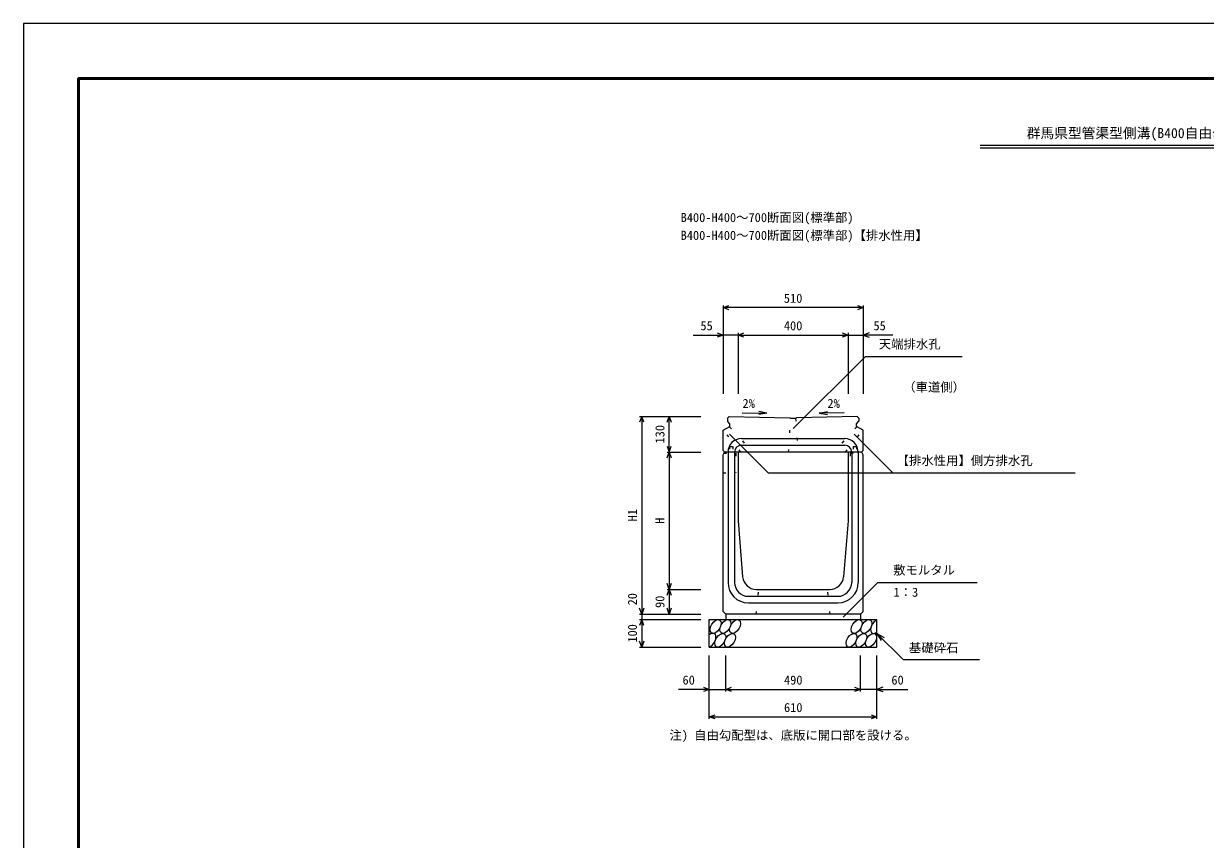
# Model space of a CAD drawing. Units: millimetres, scale not verified. Extents: x -12600 to 12600, y -5940 to 5940.
# Drawn here: x -12600 to -8300, y -2970 to 0 of the extents above; entities that cross this region are included whole.
import ezdxf
from ezdxf.enums import TextEntityAlignment as Align

# ---------------------------------------------------------------- set-up
doc = ezdxf.new("R2010")
doc.units = ezdxf.units.MM
doc.header["$LTSCALE"] = 40
doc.linetypes.add('DOTTED', pattern=[1.75, 0.25, -1.5])
for name, color, linetype, lineweight in [('0-0_DIM', 7, 'Continuous', 25), ('0-1_Defpoints', 5, 'Continuous', 25), ('0-2_HATCH', 6, 'Continuous', 25), ('0-5_OUTLINE', 3, 'Continuous', 25), ('0-6_OUTLINE2', 4, 'DOTTED', 25), ('0-7_TXT', 7, 'Continuous', 25), ('0-8_WAKU', 3, 'Continuous', 25)]:
    doc.layers.add(name, color=color, linetype=linetype, lineweight=lineweight)
doc.styles.add('ＭＳ ゴシック', font='')
doc.styles.get('ＭＳ ゴシック').set_extended_font_data('MS Gothic')

msp = doc.modelspace()

# ---------------------------------------------------------------- linework, layer by layer
at = {"layer": '0-0_DIM'}
for p, q in [((-10055, -1026.3), (-10055, -1347.94)), ((-9545, -1026.3), (-9545, -1347.94)), ((-9545, -1033.8), (-10055, -1033.8)), ((-10163.38, -1133.8), (-10055, -1133.8)), ((-10000, -1133.8), (-10055, -1133.8)), ((-10000, -1126.3), (-10000, -1347.94)), ((-10000, -1133.8), (-9600, -1133.8)), ((-9600, -1126.3), (-9600, -1347.94)), ((-9600, -1133.8), (-9545, -1133.8)), ((-9436.62, -1133.8), (-9545, -1133.8)), ((-9800, -1474.55), (-9537.1, -1211.65)), ((-9537.1, -1211.65), (-9184.36, -1211.65)), ((-10358.5, -1429.94), (-10136, -1429.94)), ((-10351, -1429.94), (-10351, -2149.94)), ((-10251, -1559.94), (-10251, -1429.94)), ((-10031.73, -1494.47), (-9890.49, -1635.71)), ((-9577.88, -1494.47), (-9436.64, -1635.71)), ((-10258.5, -1559.94), (-10136, -1559.94)), ((-10251, -1559.94), (-10251, -2059.94)), ((-9890.49, -1635.71), (-8773.78, -1635.71)), ((-10258.5, -2059.94), (-10136, -2059.94)), ((-10251, -2059.94), (-10251, -2149.94)), ((-9617.89, -2160.75), (-9491.66, -2034.52)), ((-9491.66, -2034.52), (-9130.19, -2034.52)), ((-10358.5, -2149.94), (-10136, -2149.94)), ((-10351, -2149.94), (-10351, -2169.94)), ((-10358.5, -2169.94), (-10136, -2169.94)), ((-10351, -2169.94), (-10351, -2269.94)), ((-9495, -2219.94), (-9399.24, -2315.7)), ((-9495, -2219.94), (-9469.02, -2234.94)), ((-9495, -2219.94), (-9480, -2245.92)), ((-10358.5, -2269.94), (-10136, -2269.94)), ((-10105, -2531.31), (-10105, -2299.94)), ((-10045, -2431.31), (-10045, -2299.94)), ((-9555, -2431.31), (-9555, -2299.94)), ((-9495, -2531.31), (-9495, -2299.94)), ((-9399.24, -2315.7), (-9121.69, -2315.7)), ((-10105, -2423.81), (-10216.79, -2423.81)), ((-10105, -2423.81), (-10045, -2423.81)), ((-10045, -2423.81), (-9555, -2423.81)), ((-9495, -2423.81), (-9555, -2423.81)), ((-9495, -2423.81), (-9383.21, -2423.81)), ((-10105, -2523.81), (-9495, -2523.81))]:
    msp.add_line(p, q, dxfattribs=at)
for points in [[(-10033.86, -1041.5), (-10055, -1033.8), (-10033.86, -1026.11)], [(-9566.14, -1026.11), (-9545, -1033.8), (-9566.14, -1041.5)], [(-10076.14, -1126.11), (-10055, -1133.8), (-10076.14, -1141.5)], [(-9978.86, -1141.5), (-10000, -1133.8), (-9978.86, -1126.11)], [(-9621.14, -1126.11), (-9600, -1133.8), (-9621.14, -1141.5)], [(-9523.86, -1126.11), (-9545, -1133.8), (-9523.86, -1141.5)], [(-10343.3, -1451.09), (-10351, -1429.94), (-10358.7, -1451.09)], [(-10258.7, -1451.09), (-10251, -1429.94), (-10243.3, -1451.09)], [(-10258.7, -1538.8), (-10251, -1559.94), (-10243.3, -1538.8)], [(-10258.7, -1581.09), (-10251, -1559.94), (-10243.3, -1581.09)], [(-10243.3, -2038.8), (-10251, -2059.94), (-10258.7, -2038.8)], [(-10258.7, -2081.09), (-10251, -2059.94), (-10243.3, -2081.09)], [(-10343.3, -2128.8), (-10351, -2149.94), (-10358.7, -2128.8)], [(-10243.3, -2128.8), (-10251, -2149.94), (-10258.7, -2128.8)], [(-10343.3, -2191.09), (-10351, -2169.94), (-10358.7, -2191.09)], [(-10343.3, -2248.8), (-10351, -2269.94), (-10358.7, -2248.8)], [(-10126.14, -2416.11), (-10105, -2423.81), (-10126.14, -2431.5)], [(-10023.86, -2431.5), (-10045, -2423.81), (-10023.86, -2416.11)], [(-9576.14, -2416.11), (-9555, -2423.81), (-9576.14, -2431.5)], [(-9473.86, -2416.11), (-9495, -2423.81), (-9473.86, -2431.5)], [(-10083.86, -2531.5), (-10105, -2523.81), (-10083.86, -2516.11)], [(-9516.14, -2516.11), (-9495, -2523.81), (-9516.14, -2531.5)]]:
    msp.add_lwpolyline(points, dxfattribs=at)
at = {"layer": '0-1_Defpoints'}
msp.add_lwpolyline([(-12600, -5940), (-4200, -5940), (-4200, 0), (-12600, 0)], close=True, dxfattribs=at)
at = {"layer": '0-2_HATCH'}
for centre in [(-10082.11, -2194.94), (-10046.63, -2194.94), (-10011.16, -2194.94), (-9568.95, -2194.94), (-9533.48, -2194.94), (-10065.23, -2244.94), (-10029.75, -2244.94), (-9587.55, -2244.94), (-9552.07, -2244.94), (-9516.59, -2244.94)]:
    msp.add_ellipse(centre, major_axis=(14.54, 23.54), ratio=0.5792, dxfattribs=at)
for centre, start_param, end_param in [((-9498, -2194.94), 0.6666252, 4.1103269), ((-10100.7, -2244.94), 3.7419964, 7.318141)]:
    msp.add_ellipse(centre, major_axis=(14.54, 23.54), ratio=0.5792, start_param=start_param, end_param=end_param, dxfattribs=at)
at = {"layer": '0-5_OUTLINE'}
for p, q in [((-10033.31, -1430.37), (-10039, -1435.94)), ((-10039, -1435.94), (-10039, -1446.94)), ((-10030, -1456.94), (-10039, -1446.94)), ((-10033.31, -1430.37), (-9812, -1434.71)), ((-10030, -1466.94), (-10030, -1456.94)), ((-9791, -1437.94), (-9788, -1434.69)), ((-9567, -1430.07), (-9788, -1434.69)), ((-9570, -1456.94), (-9561, -1446.94)), ((-9570, -1466.94), (-9570, -1456.94)), ((-9567, -1430.07), (-9561, -1435.94)), ((-9561, -1435.94), (-9561, -1446.94)), ((-10055, -1479.94), (-10030, -1466.94)), ((-10055, -1553.94), (-10055, -1479.94)), ((-9545, -1479.94), (-9570, -1466.94)), ((-10055, -1553.94), (-10049, -1559.94)), ((-10055, -1569.94), (-10050, -1559.94)), ((-10055, -2139.94), (-10055, -1569.94)), ((-9550, -1559.94), (-10050, -1559.94)), ((-10000, -1559.94), (-10000, -1809.94)), ((-9600, -1559.94), (-9600, -1809.94)), ((-9545, -1569.94), (-9550, -1559.94)), ((-9545, -2139.94), (-9545, -1569.94)), ((-10000, -1809.94), (-9983.68, -2013.93)), ((-9600, -1809.94), (-9616.32, -2013.93)), ((-9933.84, -2059.94), (-9666.16, -2059.94)), ((-10055, -2139.94), (-10045, -2149.94)), ((-9555, -2149.94), (-10045, -2149.94)), ((-10045, -2149.94), (-10045, -2169.94)), ((-9555, -2149.94), (-9545, -2139.94)), ((-9555, -2149.94), (-9555, -2169.94)), ((-10105, -2169.94), (-9495, -2169.94)), ((-10105, -2269.94), (-10105, -2169.94)), ((-9495, -2269.94), (-9495, -2169.94)), ((-10105, -2269.94), (-9495, -2269.94))]:
    msp.add_line(p, q, dxfattribs=at)
for points in [[(-9791, -1437.94), (-9809, -1437.94), (-9812, -1434.71)], [(-9551, -1559.94), (-9545, -1553.94), (-9545, -1479.94)]]:
    msp.add_lwpolyline(points, dxfattribs=at)
for centre, start, end in [((-9933.84, -2009.94), 184.57392, 270), ((-9666.16, -2009.94), 270, 355.42608)]:
    msp.add_arc(centre, 50, start, end, dxfattribs=at)
at = {"layer": '0-6_OUTLINE2'}
for p, q in [((-9816.77, -1559.94), (-9809, -1437.94)), ((-9791, -1437.94), (-9783.23, -1559.94)), ((-9990.79, -1559.94), (-10053.4, -1479.11)), ((-10031.41, -1467.67), (-9947.82, -1559.94)), ((-9568.59, -1467.67), (-9652.18, -1559.94)), ((-9609.21, -1559.94), (-9546.6, -1479.11)), ((-10031, -1539.44), (-10019, -1539.44)), ((-10031, -1539.44), (-10031, -1564.44)), ((-10019, -1539.44), (-10019, -1564.44)), ((-9581, -1539.44), (-9569, -1539.44)), ((-9581, -1539.44), (-9581, -1564.44)), ((-9569, -1539.44), (-9569, -1564.44)), ((-10052.25, -1564.44), (-10008, -1564.44)), ((-10008, -1564.44), (-10008, -1634.94)), ((-9592, -1564.44), (-9592, -1634.94)), ((-9592, -1564.44), (-9547.75, -1564.44)), ((-10055, -1634.94), (-10008, -1634.94)), ((-9592, -1634.94), (-9545, -1634.94)), ((-9935, -2149.94), (-9925, -2059.94)), ((-9665, -2149.94), (-9675, -2059.94))]:
    msp.add_line(p, q, dxfattribs=at)
at = {"layer": '0-6_OUTLINE2', "linetype": 'Continuous'}
for p, q in [((-9988, -1510.94), (-9612, -1510.94)), ((-9988, -1534.94), (-9612, -1534.94)), ((-10037, -1559.94), (-10037, -2034.94)), ((-10013, -1559.94), (-10013, -2034.94)), ((-9587, -1559.94), (-9587, -2034.94)), ((-9563, -1559.94), (-9563, -2034.94)), ((-9963, -2084.94), (-9637, -2084.94)), ((-9963, -2108.94), (-9637, -2108.94))]:
    msp.add_line(p, q, dxfattribs=at)
for centre, radius, start, end in [((-9988, -1559.94), 49, 90, 180), ((-9988, -1559.94), 25, 90, 180), ((-9612, -1559.94), 49, 0, 90), ((-9612, -1559.94), 25, 0, 90), ((-9963, -2034.94), 74, 180, 270), ((-9963, -2034.94), 50, 180, 270), ((-9637, -2034.94), 50, 270, 0), ((-9637, -2034.94), 74, 270, 0)]:
    msp.add_arc(centre, radius, start, end, dxfattribs=at)
at = {"layer": '0-7_TXT'}
for p, q in [((-9119.18, -442.8), (-7680.82, -442.8)), ((-9119.18, -452.4), (-7680.82, -452.4)), ((-9895.29, -1418.48), (-9924.93, -1423.13)), ((-9704.71, -1418.48), (-9675.07, -1423.13))]:
    msp.add_line(p, q, dxfattribs=at)
for points in [[(-9985.71, -1416.76), (-9895.29, -1418.48), (-9924.73, -1412.71)], [(-9614.29, -1416.76), (-9704.71, -1418.48), (-9675.27, -1412.71)]]:
    msp.add_lwpolyline(points, dxfattribs=at)
at = {"layer": '0-8_WAKU', "lineweight": 50}
msp.add_lwpolyline([(-12400, -5740), (-4400, -5740), (-4400, -200), (-12400, -200)], close=True, dxfattribs=at)

# ---------------------------------------------------------------- texts
at = {"layer": '0-0_DIM', "style": 'ＭＳ ゴシック'}
for s, p in [('510', (-9833.75, -1026.3)), ('55', (-10137.34, -1126.3)), ('400', (-9833.75, -1126.3)), ('55', (-9507.66, -1126.3)), ('天端排水孔', (-9488.36, -1192.91)), ('（車道側）', (-9399.58, -1349.65)), ('【排水性用】側方排水孔', (-9423.49, -1616.97)), ('敷モルタル', (-9436.06, -2015.78)), ('1：3', (-9434.87, -2096.54)), ('基礎砕石', (-9378.68, -2298.53)), ('60', (-10202.5, -2416.31)), ('490', (-9833.22, -2416.31)), ('60', (-9442.5, -2416.31)), ('610', (-9833.22, -2516.31))]:
    msp.add_text(s, height=32.99, dxfattribs=at).set_placement(p, align=Align.BOTTOM_LEFT)
for s, p in [('130', (-10258.5, -1528.69)), ('H1', (-10358.5, -1812.44)), ('H', (-10258.5, -1821.19)), ('20', (-10358.5, -2118.13)), ('90', (-10258.5, -2127.44)), ('100', (-10358.5, -2253.69))]:
    msp.add_text(s, height=32.99, rotation=90, dxfattribs=at).set_placement(p, align=Align.BOTTOM_LEFT)
at = {"layer": '0-7_TXT', "style": 'ＭＳ ゴシック'}
for s, height, p in [('群馬県型管渠型側溝(B400自由勾配皿型・標準部)', 36.66, (-8950, -427.8)), ('B400-H400～700断面図(標準部)', 32.99, (-10209.34, -732.34)), ('B400-H400～700断面図(標準部)【排水性用】', 32.99, (-10209.34, -797.21)), ('2%', 32.99, (-9984.25, -1409.15)), ('2%', 32.99, (-9675.14, -1409.15)), ('注) 自由勾配型は、底版に開口部を設ける。', 32.99, (-10250, -2617))]:
    msp.add_text(s, height=height, dxfattribs=at).set_placement(p, align=Align.BOTTOM_LEFT)

doc.saveas('drawing.dxf')
